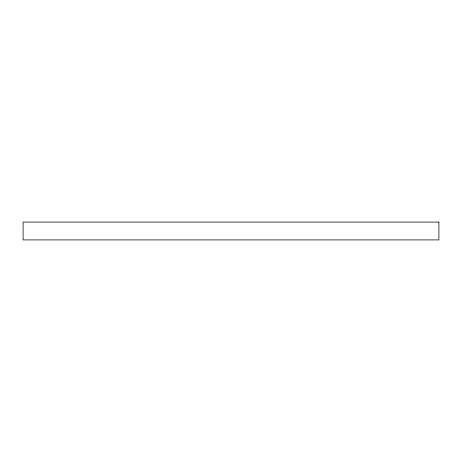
<?xml version="1.0" encoding="UTF-8"?>
<svg xmlns="http://www.w3.org/2000/svg" width="462" height="462" viewBox="0 0 462 462"><rect width="100%" height="100%" fill="white"/><g stroke="black" fill="none" stroke-linecap="round" stroke-linejoin="round"><path stroke-width="0.69" d="M438.9 222.089L23.1 222.089L23.1 239.911L438.9 239.911L438.9 222.089"/></g></svg>
